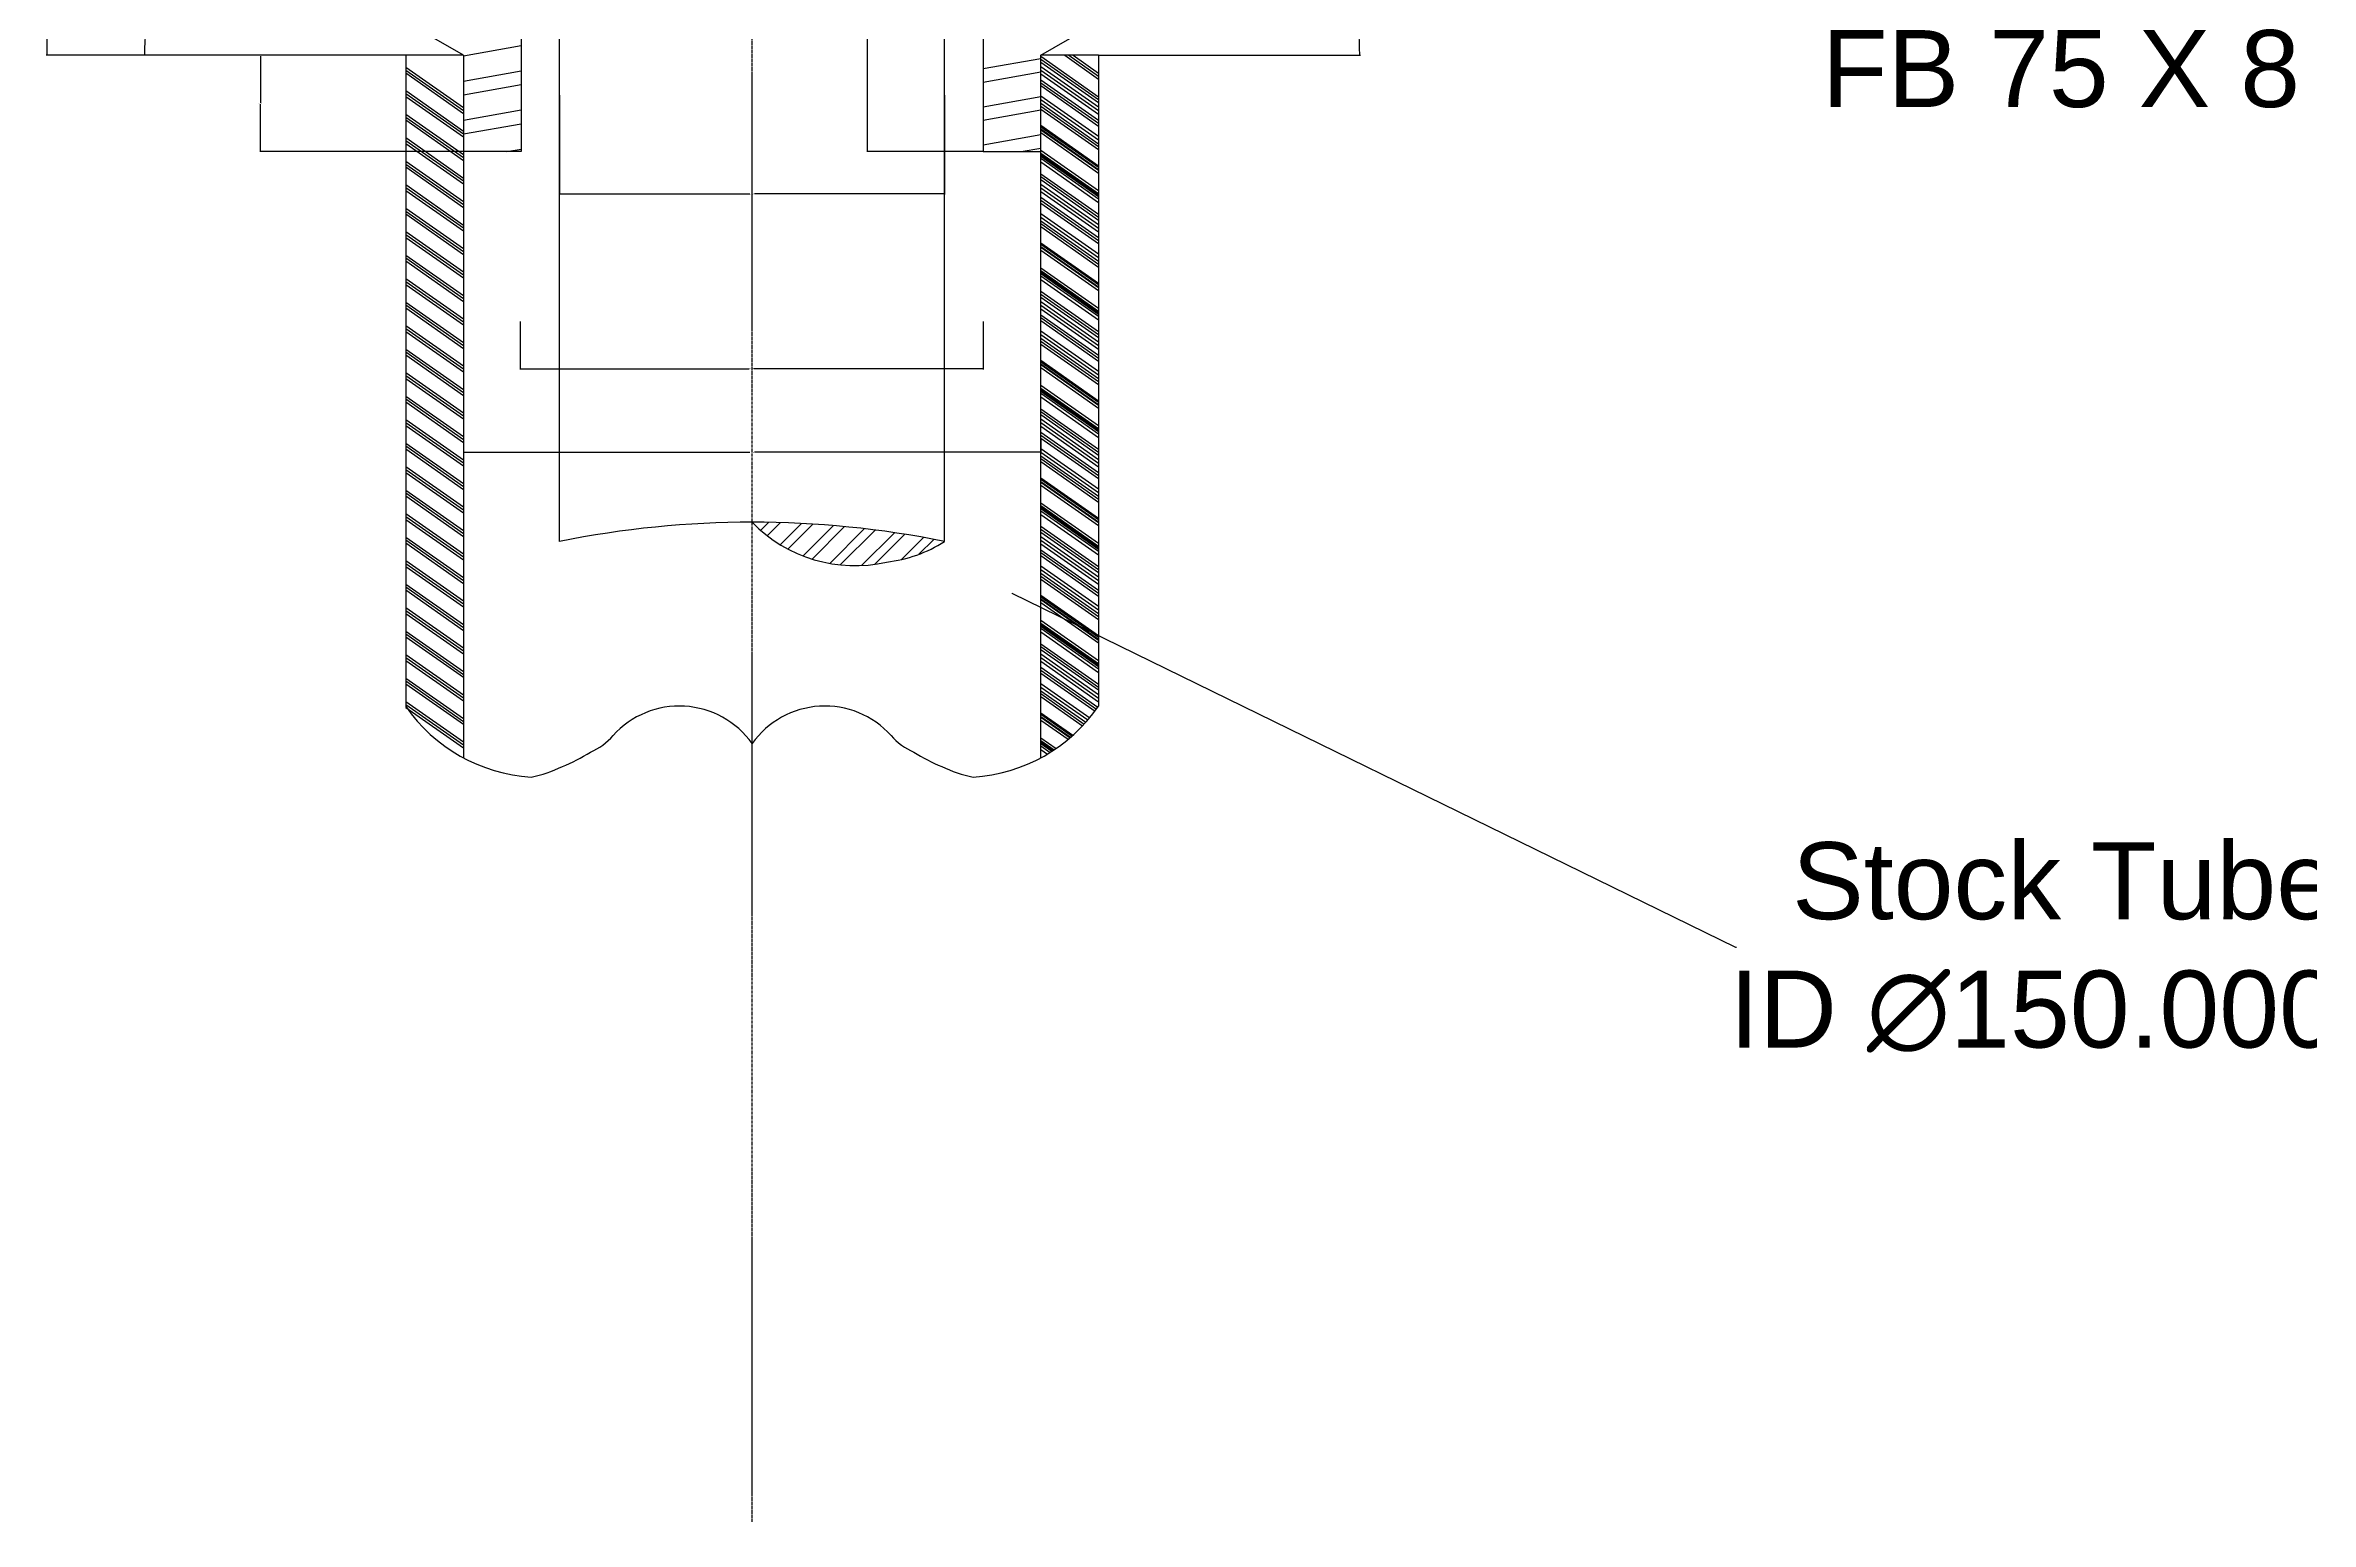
# Model space of a CAD drawing. Header units: millimetres. Extents: x 14 to 1468, y 8 to 2180.
# Drawn here: x 550 to 1139, y 672 to 1056 of the extents above; entities that cross this region are included whole.
import ezdxf

# ---------------------------------------------------------------- set-up
doc = ezdxf.new("R2010")
doc.units = ezdxf.units.MM
doc.header["$MEASUREMENT"] = 0
doc.linetypes.add('CENTER2', pattern=[1.125, 0.75, -0.125, 0.125, -0.125])
doc.styles.get("Standard").update_dxf_attribs({"font": 'arial.ttf'})
doc.dimstyles.get("Standard").update_dxf_attribs({"dimtxt": 0.18, "dimasz": 0.18, "dimexe": 0.18, "dimexo": 0.0625, "dimgap": 0.09, "dimtad": 0, "dimtih": 1, "dimtoh": 1, "dimdec": 4, "dimzin": 0, "dimdsep": 46, "dimtxsty": 'Standard', "dimcen": 0.09, "dimadec": 0, "dimazin": 0, "dimtfac": 1, "dimtdec": 4, "dimtofl": 0, "dimtmove": 0, "dimatfit": 3, "dimfxl": 1, "dimtolj": 1, "dimtzin": 0, "dimarcsym": 0})

# ---------------------------------------------------------------- blocks, each defined once
blk = doc.blocks.new('*D45')
at = {"color": 0, "linetype": 'Continuous', "lineweight": -2, "transparency": 16777216}
for p, q in [((618.7531955252156, 1076.145945605567), (586.9081982747697, 1094.530398806414)), ((643.7448230444622, 1053.022274810547), (575.7867924493563, 1053.022274810548))]:
    blk.add_line(p, q, dxfattribs=at)
for start, end in [(150.1262015258955, 161.9343456101482), (162.1989071981335, 179.8755048734348)]:
    blk.add_arc((658.8073230449645, 1053.022274810547), 82.84053059560824, start, end, dxfattribs=at)
at = {"color": 0, "linetype": 'Continuous', "transparency": 16777216}
for points in [[(586.9482620942695, 1094.299389505601), (587.0002570723362, 1094.269447524106), (587.0640855277876, 1094.440403449054)], [(575.9969879881005, 1053.202242111578), (575.93698802351, 1053.202307297061), (575.9667924493563, 1053.022274810548)]]:
    blk.add_solid(points, dxfattribs=at)
at = {"layer": 'Defpoints', "color": 0, "linetype": 'Continuous', "transparency": 16777216}
for p in [(618.8073230436245, 1076.114697217594), (577.225183447656, 1067.406572085256), (643.8073230444624, 1053.022274810548), (658.8022186466511, 1053.022274810547), (658.8073230449644, 1053.022274810547)]:
    blk.add_point(p, dxfattribs=at)
at = {"color": 0, "linetype": 'Continuous', "transparency": 16777216, "insert": (579.991559929027, 1078.52970497931), "char_height": 0.18, "attachment_point": 5}
blk.add_mtext('\\A1;30°', dxfattribs=at)
blk = doc.blocks.new('*D46')
at = {"color": 0, "linetype": 'Continuous', "lineweight": -2, "transparency": 16777216}
for p, q in [((848.8614505697378, 1076.145945605567), (880.7064478201818, 1094.530398806413)), ((823.8698230504914, 1053.022274810548), (891.8278536455946, 1053.022274810548))]:
    blk.add_line(p, q, dxfattribs=at)
for start, end in [(18.06565438985209, 29.87379847410452), (0.1244951265646704, 17.80109280186676)]:
    blk.add_arc((808.807323049989, 1053.022274810547), 82.84053059560551, start, end, dxfattribs=at)
at = {"color": 0, "linetype": 'Continuous', "transparency": 16777216}
for points in [[(880.6143890226149, 1094.269447524104), (880.6663840006817, 1094.299389505599), (880.5505605671636, 1094.440403449052)], [(891.6776580714408, 1053.20230729706), (891.6176581068503, 1053.202242111577), (891.6478536455945, 1053.022274810547)]]:
    blk.add_solid(points, dxfattribs=at)
at = {"layer": 'Defpoints', "color": 0, "linetype": 'Continuous', "transparency": 16777216}
for p in [(848.8073230513288, 1076.114697217594), (890.3894626472949, 1067.406572085255), (808.807323049989, 1053.022274810547), (808.8124274483023, 1053.022274810548), (823.8073230504915, 1053.022274810548)]:
    blk.add_point(p, dxfattribs=at)
at = {"color": 0, "linetype": 'Continuous', "transparency": 16777216, "insert": (887.6230861659235, 1078.52970497931), "char_height": 0.18, "attachment_point": 5}
blk.add_mtext('\\A1;30°', dxfattribs=at)
blk = doc.blocks.new('*D50')
at = {"color": 0, "lineweight": -2, "transparency": 16777216}
for p, q in [((793.7448230494869, 1098.022274812055), (763.6193526592696, 1098.022274812055)), ((763.7993526592695, 1097.842274812055), (763.7993526592695, 1063.204177948673)), ((763.7993526592695, 1028.20227480971), (763.7993526592695, 1062.840371673093)), ((793.7448230494869, 1028.02227480971), (763.6193526592696, 1028.02227480971))]:
    blk.add_line(p, q, dxfattribs=at)
at = {"color": 0, "transparency": 16777216}
for points in [[(763.7693526592695, 1097.842274812055), (763.8293526592695, 1097.842274812055), (763.7993526592695, 1098.022274812055)], [(763.7693526592695, 1028.20227480971), (763.8293526592695, 1028.20227480971), (763.7993526592695, 1028.02227480971)]]:
    blk.add_solid(points, dxfattribs=at)
at = {"layer": 'Defpoints', "color": 0, "transparency": 16777216}
for p in [(793.8073230494869, 1098.022274812055), (763.7993526592695, 1028.02227480971), (793.8073230494869, 1028.02227480971)]:
    blk.add_point(p, dxfattribs=at)
at = {"color": 0, "transparency": 16777216, "insert": (763.7993526592697, 1063.022274810882), "char_height": 0.18, "attachment_point": 5}
blk.add_mtext('\\A1;70.0000', dxfattribs=at)
blk = doc.blocks.new('*D51')
at = {"color": 0, "lineweight": -2, "transparency": 16777216}
for p, q in [((683.8073230455474, 1042.704686784032), (683.8073230455474, 1016.852076379997)), ((783.8073230492978, 1042.704686784032), (783.8073230492978, 1016.852076379997)), ((683.9873230455473, 1017.032076379997), (733.2126231838483, 1017.032076379997)), ((783.6273230492978, 1017.032076379997), (734.402022910997, 1017.032076379997))]:
    blk.add_line(p, q, dxfattribs=at)
at = {"color": 0, "transparency": 16777216}
for points in [[(683.9873230455473, 1017.062076379997), (683.9873230455473, 1017.002076379997), (683.8073230455474, 1017.032076379997)], [(783.6273230492978, 1017.062076379997), (783.6273230492978, 1017.002076379997), (783.8073230492978, 1017.032076379997)]]:
    blk.add_solid(points, dxfattribs=at)
at = {"layer": 'Defpoints', "color": 0, "transparency": 16777216}
for p in [(683.8073230455474, 1042.767186784032), (783.8073230492978, 1042.767186784032), (683.8073230455474, 1017.032076379997)]:
    blk.add_point(p, dxfattribs=at)
at = {"color": 0, "transparency": 16777216, "insert": (733.8073230474226, 1017.032076379997), "char_height": 0.18, "attachment_point": 5}
blk.add_mtext('\\A1;100.0000', dxfattribs=at)
blk = doc.blocks.new('*D38')
at = {"color": 0, "lineweight": -2, "transparency": 16777216}
for p, q in [((673.5426864101506, 983.8754076361018), (673.5426864101506, 971.4184848661953)), ((793.8073230494864, 983.8754076361018), (793.8073230494864, 971.4184848661953)), ((673.7226864101506, 971.5984848661952), (733.0800593000777, 971.5984848661952)), ((793.6273230494864, 971.5984848661952), (734.2699501595594, 971.5984848661952))]:
    blk.add_line(p, q, dxfattribs=at)
at = {"color": 0, "transparency": 16777216}
for points in [[(673.7226864101506, 971.6284848661952), (673.7226864101506, 971.5684848661953), (673.5426864101506, 971.5984848661952)], [(793.6273230494864, 971.6284848661952), (793.6273230494864, 971.5684848661953), (793.8073230494864, 971.5984848661952)]]:
    blk.add_solid(points, dxfattribs=at)
at = {"layer": 'Defpoints', "color": 0, "transparency": 16777216}
for p in [(673.5426864101506, 983.9379076361018), (793.8073230494864, 983.9379076361018), (673.5426864101506, 971.5984848661952)]:
    blk.add_point(p, dxfattribs=at)
at = {"color": 0, "transparency": 16777216, "insert": (733.6750047298185, 971.5984848661952), "char_height": 0.18, "attachment_point": 5}
blk.add_mtext('\\A1;120.2646', dxfattribs=at)
blk = doc.blocks.new('*D39')
at = {"color": 0, "lineweight": -2, "transparency": 16777216}
for p, q in [((658.8073230449644, 960.0535425082688), (658.8073230449644, 949.7245827534932)), ((808.8073230499892, 953.5347074945661), (808.8073230499892, 949.7245827534932)), ((658.9873230449643, 949.9045827534932), (733.2126231839026, 949.9045827534932)), ((808.6273230499893, 949.9045827534932), (734.4020229110512, 949.9045827534932))]:
    blk.add_line(p, q, dxfattribs=at)
at = {"color": 0, "transparency": 16777216}
for points in [[(658.9873230449643, 949.9345827534931), (658.9873230449643, 949.8745827534932), (658.8073230449644, 949.9045827534932)], [(808.6273230499893, 949.9345827534931), (808.6273230499893, 949.8745827534932), (808.8073230499892, 949.9045827534932)]]:
    blk.add_solid(points, dxfattribs=at)
at = {"layer": 'Defpoints', "color": 0, "transparency": 16777216}
for p in [(658.8073230449644, 960.1160425082688), (808.8073230499892, 953.5972074945661), (658.8073230449644, 949.9045827534932)]:
    blk.add_point(p, dxfattribs=at)
at = {"color": 0, "transparency": 16777216, "insert": (733.8073230474769, 949.9045827534932), "char_height": 0.18, "attachment_point": 5}
blk.add_mtext('\\A1;150.0000', dxfattribs=at)
blk = doc.blocks.new('*D43')
at = {"color": 0, "lineweight": -2, "transparency": 16777216}
for p, q in [((658.7448230449646, 1053.022274810548), (605.8791200435774, 1053.022274810548)), ((606.0591200435773, 1052.842274810548), (606.0591200435773, 1040.704177947919)), ((606.0591200435773, 1028.20227480971), (606.0591200435773, 1040.340371672339)), ((658.7448230449646, 1028.02227480971), (605.8791200435774, 1028.02227480971))]:
    blk.add_line(p, q, dxfattribs=at)
at = {"color": 0, "transparency": 16777216}
for points in [[(606.0291200435773, 1052.842274810548), (606.0891200435773, 1052.842274810548), (606.0591200435773, 1053.022274810548)], [(606.0291200435773, 1028.20227480971), (606.0891200435773, 1028.20227480971), (606.0591200435773, 1028.02227480971)]]:
    blk.add_solid(points, dxfattribs=at)
at = {"layer": 'Defpoints', "color": 0, "transparency": 16777216}
for p in [(606.0591200435773, 1053.022274810548), (658.8073230449646, 1053.022274810548), (658.8073230449646, 1028.02227480971)]:
    blk.add_point(p, dxfattribs=at)
at = {"color": 0, "transparency": 16777216, "insert": (606.0591200435775, 1040.522274810129), "char_height": 0.18, "attachment_point": 5}
blk.add_mtext('\\A1;25.0000', dxfattribs=at)
blk = doc.blocks.new('*D36')
at = {"color": 0, "lineweight": -2, "transparency": 16777216}
for p, q in [((624.8707215440172, 1078.022274811385), (550.453570422101, 1078.022274811385)), ((550.6335704221011, 1077.842274811385), (550.6335704221011, 1065.704177948756)), ((550.6335704221011, 1053.202274810547), (550.6335704221011, 1065.340371673176)), ((624.8707215440172, 1053.022274810547), (550.453570422101, 1053.022274810547))]:
    blk.add_line(p, q, dxfattribs=at)
at = {"color": 0, "transparency": 16777216}
for points in [[(550.6035704221011, 1077.842274811385), (550.6635704221011, 1077.842274811385), (550.6335704221011, 1078.022274811385)], [(550.6035704221011, 1053.202274810547), (550.6635704221011, 1053.202274810547), (550.6335704221011, 1053.022274810547)]]:
    blk.add_solid(points, dxfattribs=at)
at = {"layer": 'Defpoints', "color": 0, "transparency": 16777216}
for p in [(550.6335704221011, 1078.022274811385), (624.9332215440172, 1078.022274811385), (624.9332215440172, 1053.022274810547)]:
    blk.add_point(p, dxfattribs=at)
at = {"color": 0, "transparency": 16777216, "insert": (550.6335704221013, 1065.522274810966), "char_height": 0.18, "attachment_point": 5}
blk.add_mtext('\\A1;25.0000', dxfattribs=at)
blk = doc.blocks.new('*D44')
at = {"color": 0, "lineweight": -2, "transparency": 16777216}
for p, q in [((733.7173230474759, 946.3038656152571), (733.8973230474759, 946.3038656152571)), ((733.807323047476, 946.2138656152573), (733.8073230474758, 946.3938656152571)), ((989.3414249442728, 821.2925469317245), (801.3391460059399, 913.266231192005)), ((989.5214249442727, 821.2925469317245), (989.3414249442728, 821.2925469317245))]:
    blk.add_line(p, q, dxfattribs=at)
at = {"color": 0, "transparency": 16777216}
blk.add_solid([(801.3523294195161, 913.2931792458584), (801.3259625923636, 913.2392831381518), (801.1774576828204, 913.3453316734626)], dxfattribs=at)
at = {"layer": 'Defpoints', "color": 0, "transparency": 16777216}
for p in [(666.4371884121313, 979.2623995570517), (801.1774576828204, 913.3453316734626)]:
    blk.add_point(p, dxfattribs=at)
at = {"color": 0, "transparency": 16777216, "insert": (1074.625066658939, 821.2925469317244), "char_height": 0.18, "attachment_point": 5}
blk.add_mtext('\\A1;{\\H111.11111x;Stock Tube\\PID ∅150.0000}', dxfattribs=at)

msp = doc.modelspace()

# ---------------------------------------------------------------- hatches: boundary and pattern name
h = msp.add_hatch()
h.set_pattern_fill('STEEL', color=256, scale=60.00000000200991, angle=180)
h.set_pattern_definition([(225, (15973.80073152098, 5145.386718767752), (4.419417382563962, -4.419417382563961), []), (225, (15973.80073152098, 5142.261718767647), (4.419417382563962, -4.419417382563961), [])])
edge = h.paths.add_edge_path()
edge.add_ellipse((760.5472525968072, 957.8065629127613), major_axis=(-26.40408141809619, 26.40408141809619), ratio=0.9999999999999987, start_angle=89.26650826146988, end_angle=147.6946049961351, ccw=False)
edge.add_ellipse((733.8073230474768, 679.2426568508425), major_axis=(178.5444622555812, 178.5444622555812), ratio=0.9999999999999962, start_angle=393.5788137250007, end_angle=405.0000000000001, ccw=False)
edge.add_ellipse((764.5854672380938, 956.8802328240101), major_axis=(25.27600864317765, 25.27600864317765), ratio=0.9999999999999978, start_angle=231.6954172984705, end_angle=257.5298791607273, ccw=False)

# ---------------------------------------------------------------- linework, layer by layer
at = {"linetype": 'CENTER2'}
msp.add_line((733.8073230474777, 672.1141578636376), (733.8073230474791, 1361.109561400423), dxfattribs=at)
at = {"linetype": 'Continuous'}
for p, q in [((683.8073230456018, 926.7426568590897), (683.8073230456018, 1356.572325466129)), ((783.8073230493519, 926.7426568590897), (783.8073230491515, 1356.57232546617)), ((673.8073230454665, 1098.022274812055), (673.8073230454665, 1028.02227480971)), ((793.8073230494864, 1098.022274812055), (793.8073230494864, 1028.02227480971)), ((658.8073230449644, 1053.022274810547), (618.8073230436245, 1076.114697217594)), ((808.8073230499892, 1053.022274810547), (848.8073230513288, 1076.114697217594)), ((658.8073230449644, 1052.913645045066), (673.8073230454688, 1055.558549755782)), ((658.8073230449644, 1052.913645045066), (673.8073230454688, 1055.558549755782)), ((643.8073230444624, 1053.022274810547), (643.8073230444624, 883.6389661295987)), ((658.8022186466511, 1053.022274810547), (643.8073230444624, 1053.022274810547)), ((643.8073230444624, 1049.969503853919), (658.8073230449644, 1039.466390780421)), ((643.8073230444624, 1049.206519735918), (658.8073230449644, 1038.70340666242)), ((643.8073230444624, 1048.443535617916), (658.8073230449644, 1037.940422544419)), ((658.8073230449644, 1053.022274810547), (658.8022186466511, 1053.022274810547)), ((658.8073230449644, 1053.022274810547), (658.8073230449644, 870.542684687431)), ((658.8073230449644, 1046.349454141297), (673.8073230454688, 1048.994358852013)), ((658.8073230449644, 1046.349454141297), (673.8073230454688, 1048.994358852013)), ((793.8073230494864, 1049.58372424074), (808.8073230499892, 1052.228628951456)), ((793.8073230494864, 1046.083400905697), (808.8073230499892, 1048.728305616413)), ((808.8073230499892, 870.5426846874316), (808.8073230499892, 1053.022274810547)), ((823.8073230504914, 1053.022274810547), (808.8073230499892, 1053.022274810547)), ((808.8073230499878, 1052.785142834758), (823.8073230504922, 1042.282029761259)), ((808.80732304999, 1052.022158716756), (823.8073230504922, 1041.519045643259)), ((808.8073230499878, 1051.259174598755), (823.8073230504922, 1040.756061525256)), ((808.8073230499874, 1050.114698421753), (823.8073230504914, 1039.611585348255)), ((808.8073230499892, 1049.16096827425), (823.8073230504937, 1038.657855200751)), ((808.8073230499874, 1048.20723812675), (823.8073230504914, 1037.704125053251)), ((815.006588975226, 1053.022274810548), (823.8073230504922, 1046.859934469269)), ((816.0962432225281, 1053.022274810547), (823.8073230504922, 1047.622918587269)), ((817.1858974698249, 1053.022274810548), (823.8073230504922, 1048.385902705271)), ((823.7238229536235, 1053.022274810549), (823.8073230504937, 1052.96380741328)), ((823.8073230504914, 1053.022274810547), (823.8073230504922, 883.944207460193)), ((643.8073230444624, 1043.865630909907), (658.8073230449644, 1033.36251783641)), ((643.8073230444624, 1043.102646791906), (658.8073230449644, 1032.599533718408)), ((643.8073230444624, 1042.339662673904), (658.8073230449644, 1031.836549600407)), ((658.8073230449663, 1042.759378925869), (673.8073230454688, 1045.404283636585)), ((658.8073230449663, 1042.759378925869), (673.8073230454688, 1045.404283636585)), ((793.8073230494864, 1039.683314774523), (808.8073230499892, 1042.328219485238)), ((808.8073230499892, 1046.681269890744), (823.8073230504914, 1036.178156817247)), ((808.8073230499892, 1045.918285772744), (823.8073230504914, 1035.415172699247)), ((808.8073230499892, 1045.155301654743), (823.8073230504914, 1034.652188581245)), ((808.8073230499866, 1042.484857241739), (823.807323050491, 1031.98174416824)), ((643.8073230444624, 1037.761757965896), (658.8073230449644, 1027.258644892398)), ((643.8073230444624, 1036.998773847894), (658.8073230449644, 1026.495660774397)), ((643.8073230444624, 1036.235789729892), (658.8073230449644, 1025.732676656395)), ((658.8073230449644, 1036.195188022099), (673.8073230454665, 1038.840092732815)), ((658.8073230449644, 1036.195188022099), (673.8073230454665, 1038.840092732815)), ((793.8073230494864, 1036.18299143948), (808.8073230499892, 1038.827896150195)), ((808.8073230499878, 1041.531127094236), (823.8073230504922, 1031.028014020737)), ((808.8073230499874, 1040.577396946733), (823.8073230504914, 1030.074283873235)), ((808.8073230499878, 1040.577396946735), (823.807323050491, 1030.074283873237)), ((808.8073230499892, 1039.814412828731), (823.8073230504914, 1029.311299755233)), ((808.8073230499892, 1039.05142871073), (823.8073230504914, 1028.548315637233)), ((643.8073230444624, 1031.657885021884), (658.8073230449644, 1021.154771948386)), ((643.8073230444624, 1030.894900903882), (658.8073230449644, 1020.391787830385)), ((643.8073230444624, 1030.131916785881), (658.8073230449644, 1019.628803712383)), ((658.8073230449644, 1032.605112806671), (673.8073230454688, 1035.250017517386)), ((658.8073230449644, 1032.605112806671), (673.8073230454688, 1035.250017517386)), ((793.8073230494864, 1029.782905308305), (808.8073230499892, 1032.427810019021)), ((808.8073230499878, 1034.855016061724), (823.8073230504922, 1024.351902988226)), ((808.80732304999, 1034.473524002721), (823.8073230504922, 1023.970410929224)), ((808.8073230499878, 1033.901285914222), (823.8073230504922, 1023.398172840724)), ((808.8073230499878, 1033.710539884721), (823.8073230504922, 1023.207426811223)), ((808.8073230499878, 1032.94755576672), (823.8073230504922, 1022.444442693222)), ((808.8073230499878, 1032.94755576672), (823.8073230504922, 1022.444442693222)), ((643.8073230444624, 1025.554012077872), (658.8073230449644, 1015.050899004375)), ((643.8073230444624, 1024.79102795987), (658.8073230449644, 1014.287914886373)), ((643.8073230444624, 1024.028043841869), (658.8073230449644, 1013.524930768372)), ((673.8073230454665, 1028.02227480971), (658.8073230449644, 1028.02227480971)), ((670.044133763591, 1028.02227480971), (673.8073230454688, 1028.685826613618)), ((793.8073230494864, 1028.02227480971), (808.8073230499892, 1028.02227480971)), ((803.6736114045515, 1028.02227480971), (808.8073230499892, 1028.927486683978)), ((808.8073230499878, 1028.36965105871), (823.8073230504922, 1017.866537985211)), ((808.8073230499878, 1027.606666940708), (823.8073230504922, 1017.103553867211)), ((808.8073230499878, 1027.225174881711), (823.807323050491, 1016.722061808212)), ((808.80732304999, 1026.843682822707), (823.807323050491, 1016.340569749209)), ((808.8073230499878, 1026.271444734208), (823.8073230504922, 1015.768331660709)), ((808.8073230499878, 1025.317714586706), (823.807323050491, 1014.814601513208)), ((643.8073230444624, 1019.45013913386), (658.8073230449644, 1008.947026060363)), ((643.8073230444624, 1018.687155015859), (658.8073230449644, 1008.184041942361)), ((808.8073230499892, 1022.265778114698), (823.8073230504914, 1011.762665041201)), ((808.8073230499892, 1021.502793996698), (823.8073230504914, 1010.999680923199)), ((808.8073230499892, 1020.739809878697), (823.8073230504914, 1010.236696805199)), ((808.8073230499874, 1019.595333701697), (823.8073230504914, 1009.092220628198)), ((808.8073230499892, 1018.641603554193), (823.8073230504914, 1008.138490480695)), ((643.8073230444624, 1017.924170897857), (658.8073230449644, 1007.42105782436)), ((643.8073230444624, 1013.346266189848), (658.8073230449644, 1002.843153116351)), ((643.8073230444624, 1012.583282071847), (658.8073230449644, 1002.08016899835)), ((808.8073230499874, 1017.687873406692), (823.8073230504914, 1007.184760333194)), ((808.8073230499874, 1016.161905170686), (823.8073230504914, 1005.658792097188)), ((808.8073230499874, 1015.398921052686), (823.8073230504914, 1004.895807979187)), ((808.8073230499892, 1014.635936934683), (823.8073230504914, 1004.132823861186)), ((643.8073230444624, 1011.820297953846), (658.8073230449644, 1001.317184880348)), ((643.8073230444624, 1007.242393245837), (658.8073230449644, 996.7392801723395)), ((643.8073230444624, 1006.479409127835), (658.8073230449644, 995.9762960543379)), ((808.8073230499874, 1011.965492521679), (823.8073230504914, 1001.462379448182)), ((808.8073230499874, 1011.011762374177), (823.8073230504914, 1000.508649300679)), ((808.8073230499878, 1010.058032226676), (823.8073230504922, 999.5549191531771)), ((808.8073230499874, 1010.058032226676), (823.8073230504914, 999.5549191531771)), ((808.8073230499878, 1009.295048108674), (823.8073230504922, 998.7919350351766)), ((808.8073230499878, 1008.532063990674), (823.8073230504922, 998.0289509171752)), ((643.8073230444624, 1005.716425009834), (658.8073230449644, 995.2133119363365)), ((643.8073230444624, 1001.138520301825), (658.8073230449644, 990.6354072283278)), ((808.8073230499892, 1004.335651341665), (823.8073230504914, 993.8325382681661)), ((808.8073230499878, 1003.954159282663), (823.8073230504922, 993.4510462091649)), ((808.8073230499892, 1003.381921194163), (823.8073230504914, 992.8788081206649)), ((808.8073230499878, 1003.191175164662), (823.8073230504922, 992.6880620911635)), ((808.8073230499878, 1002.428191046662), (823.8073230504922, 991.925077973163)), ((808.8073230499874, 1002.428191046662), (823.8073230504914, 991.9250779731636)), ((643.8073230444624, 1000.375536183824), (658.8073230449644, 989.8724231103263)), ((643.8073230444624, 999.6125520658222), (658.8073230449644, 989.1094389923248)), ((643.8073230444624, 995.0346473578131), (658.8073230449644, 984.5315342843159)), ((808.8073230499892, 997.8502863386504), (823.8073230504914, 987.3471732651518)), ((808.8073230499892, 997.0873022206497), (823.8073230504914, 986.5841891471513)), ((808.8073230499866, 996.7058101616514), (823.807323050491, 986.2026970881527)), ((808.8073230499892, 996.3243181026482), (823.8073230504914, 985.8212050291496)), ((808.8073230499878, 995.7520800141482), (823.8073230504922, 985.2489669406498)), ((808.8073230499866, 994.798349866647), (823.807323050491, 984.2952367931493)), ((643.8073230444624, 994.2716632398118), (658.8073230449644, 983.7685501663148)), ((643.8073230444624, 993.5086791218104), (658.8073230449644, 983.0055660483132)), ((643.8073230444624, 988.9307744138013), (658.8073230449644, 978.4276613403042)), ((808.8073230499892, 991.74641339464), (823.8073230504914, 981.2433003211415)), ((808.8073230499892, 990.9834292766385), (823.8073230504895, 980.4803162031417)), ((808.8073230499874, 990.220445158638), (823.8073230504914, 979.7173320851391)), ((808.8073230499878, 989.075968981637), (823.8073230504922, 978.5728559081383)), ((643.8073230444624, 988.1677902958), (658.8073230449644, 977.6646772223025)), ((643.8073230444624, 987.4048061777984), (658.8073230449644, 976.9016931043012)), ((643.8073230444624, 982.8269014697897), (658.8073230449644, 972.3237883962923)), ((808.8073230499878, 988.1222388341348), (823.807323050491, 977.6191257606363)), ((808.8073230499878, 987.1685086866327), (823.8073230504922, 976.665395613135)), ((808.8073230499878, 985.6425404506268), (823.807323050491, 975.13942737713)), ((808.8073230499878, 984.8795563326263), (823.8073230504922, 974.3764432591277)), ((808.8073230499878, 984.1165722146255), (823.8073230504922, 973.6134591411269)), ((643.8073230444624, 982.0639173517882), (658.8073230449644, 971.560804278291)), ((643.8073230444624, 981.3009332337867), (658.8073230449644, 970.7978201602893)), ((808.8073230499878, 981.4461278016224), (823.8073230504922, 970.9430147281237)), ((808.8073230499878, 980.4923976541204), (823.8073230504922, 969.9892845806218)), ((808.8073230499878, 979.5386675066163), (823.8073230504922, 969.0355544331177)), ((808.8073230499866, 979.5386675066192), (823.807323050491, 969.0355544331205)), ((808.8073230499878, 978.7756833886158), (823.807323050491, 968.2725703151181)), ((808.8073230499878, 978.0126992706143), (823.8073230504922, 967.5095861971156)), ((643.8073230444624, 976.7230285257779), (658.8073230449644, 966.2199154522807)), ((643.8073230444624, 975.9600444077764), (658.8073230449644, 965.4569313342793)), ((643.8073230444624, 975.1970602897749), (658.8073230449644, 964.6939472162776)), ((808.8073230499874, 973.816286621607), (823.8073230504914, 963.3131735481086)), ((808.8073230499892, 973.4347945626041), (823.8073230504914, 962.9316814891064)), ((808.8073230499892, 972.862556474104), (823.8073230504914, 962.3594434006054)), ((808.8073230499892, 972.6718104446024), (823.8073230504937, 962.1686973711049)), ((808.8073230499892, 971.9088263266021), (823.8073230504914, 961.4057132531034)), ((808.8073230499874, 971.9088263266028), (823.8073230504914, 961.4057132531042)), ((643.8073230444624, 970.6191555817662), (658.8073230449644, 960.1160425082688)), ((643.8073230444624, 969.8561714637646), (658.8073230449644, 959.3530583902674)), ((643.8073230444624, 969.0931873457631), (658.8073230449644, 958.5900742722661)), ((808.8073230499892, 967.3309216185928), (823.8073230504914, 956.827808545095)), ((808.8073230499892, 966.5679375005922), (823.8073230504914, 956.0648244270945)), ((808.8073230499874, 966.1864454415919), (823.8073230504914, 955.6833323680942)), ((808.8073230499874, 965.8049533825916), (823.8073230504895, 955.3018403090939)), ((808.8073230499892, 965.2327152940887), (823.8073230504914, 954.7296022205919)), ((643.8073230444624, 964.5152826377542), (658.8073230449644, 954.0121695642571)), ((643.8073230444624, 963.7522985197531), (658.8073230449644, 953.2491854462558)), ((643.8073230444624, 962.9893144017515), (658.8073230449644, 952.4862013282543)), ((808.8073230499874, 964.2789851465883), (823.8073230504914, 953.7758720730898)), ((808.8073230499878, 961.2270486745805), (823.807323050491, 950.7239356010828)), ((808.8073230499878, 960.46406455658), (823.807323050491, 949.9609514830822)), ((808.8073230499878, 959.7010804385783), (823.8073230504922, 949.1979673650795)), ((643.8073230444624, 958.4114096937426), (658.8073230449644, 947.9082966202456)), ((643.8073230444624, 957.648425575741), (658.8073230449644, 947.1453125022441)), ((643.8073230444624, 956.8854414577396), (658.8073230449644, 946.3823283842422)), ((808.8073230499892, 958.5566042615775), (823.8073230504914, 948.0534911880787)), ((808.8073230499892, 957.6028741140752), (823.8073230504914, 947.0997610405775)), ((808.8073230499892, 956.649143966574), (823.8073230504914, 946.1460308930763)), ((808.8073230499892, 955.1231757305683), (823.8073230504914, 944.6200626570705)), ((808.8073230499892, 954.3601916125667), (823.8073230504914, 943.85707853907)), ((808.8073230499892, 953.5972074945661), (823.8073230504914, 943.0940944210685)), ((643.8073230444624, 952.307536749731), (658.8073230449644, 941.8044236762336)), ((643.8073230444624, 951.5445526317294), (658.8073230449644, 941.0414395582321)), ((643.8073230444624, 950.781568513728), (658.8073230449644, 940.278455440231)), ((808.8073230499866, 950.926763081564), (823.807323050491, 940.4236500080654)), ((808.8073230499878, 949.9730329340608), (823.8073230504922, 939.4699198605622)), ((808.8073230499892, 949.0193027865568), (823.8073230504914, 938.51618971306)), ((808.8073230499866, 949.0193027865604), (823.807323050491, 938.5161897130619)), ((808.8073230499892, 948.2563186685562), (823.8073230504914, 937.7532055950585)), ((643.8073230444624, 946.2036638057191), (658.8073230449644, 935.7005507322218)), ((643.8073230444624, 945.4406796877178), (658.8073230449644, 934.9375666142205)), ((643.8073230444624, 944.6776955697163), (658.8073230449644, 934.174582496219)), ((808.8073230499892, 947.4933345505556), (823.8073230504937, 936.990221477057)), ((808.8073230499878, 943.2969219015494), (823.807323050491, 932.7938088280507)), ((808.80732304999, 942.9154298425445), (823.8073230504922, 932.4123167690469)), ((808.8073230499878, 942.3431917540464), (823.807323050491, 931.8400786805488)), ((808.8073230499878, 942.1524457245448), (823.8073230504922, 931.6493326510462)), ((643.8073230444624, 940.0997908617072), (658.8073230449644, 929.5966777882103)), ((643.8073230444624, 939.336806743706), (658.8073230449644, 928.8336936702088)), ((643.8073230444624, 938.5738226257045), (658.8073230449644, 928.0707095522072)), ((808.80732304999, 941.3894616065423), (823.807323050491, 930.8863485330456)), ((808.8073230499878, 941.3894616065452), (823.807323050491, 930.8863485330476)), ((808.8073230499878, 936.8115568985351), (823.807323050491, 926.3084438250365)), ((808.80732304999, 936.0485727805326), (823.807323050491, 925.5454597070359)), ((643.8073230444624, 933.9959179176958), (658.8073230449644, 923.4928048441985)), ((643.8073230444624, 933.2329337996941), (658.8073230449644, 922.729820726197)), ((643.8073230444624, 932.4699496816927), (658.8073230449644, 921.9668366081955)), ((808.8073230499874, 935.6670807215331), (823.8073230504914, 925.1639676480346)), ((808.8073230499878, 935.2855886625321), (823.807323050491, 924.7824755890343)), ((808.8073230499892, 934.71335057403), (823.8073230504914, 924.2102375005325)), ((808.8073230499874, 933.7596204265287), (823.8073230504914, 923.2565073530303)), ((808.8073230499892, 930.7076839545209), (823.8073230504914, 920.2045708810242)), ((808.8073230499874, 929.9446998365214), (823.8073230504914, 919.4415867630227)), ((643.8073230444624, 927.892044973684), (658.8073230449644, 917.3889319001867)), ((643.8073230444624, 927.1290608556824), (658.8073230449644, 916.6259477821852)), ((643.8073230444624, 926.3660767376807), (658.8073230449644, 915.8629636641839)), ((808.8073230499892, 929.1817157185199), (823.8073230504914, 918.678602645022)), ((808.8073230499874, 928.0372395415196), (823.8073230504895, 917.5341264680212)), ((808.8073230499874, 927.0835093940166), (823.8073230504914, 916.580396320518)), ((808.8073230499892, 926.1297792465145), (823.8073230504914, 915.626666173016)), ((808.8073230499874, 924.6038110105114), (823.8073230504914, 914.1006979370127)), ((643.8073230444624, 921.788172029672), (658.8073230449644, 911.2850589561748)), ((643.8073230444624, 921.0251879116705), (658.8073230449644, 910.5220748381736)), ((643.8073230444624, 920.2622037936691), (658.8073230449644, 909.759090720172)), ((808.8073230499892, 923.8408268925098), (823.8073230504914, 913.3377138190122)), ((808.8073230499892, 923.0778427745082), (823.8073230504914, 912.5747297010115)), ((808.8073230499874, 920.4073983615045), (823.8073230504914, 909.9042852880066)), ((808.8073230499892, 919.4536682140014), (823.8073230504937, 908.9505551405034)), ((808.8073230499878, 918.4999380664992), (823.8073230504922, 907.9968249930005)), ((808.8073230499874, 918.4999380665009), (823.8073230504914, 907.9968249930024)), ((643.8073230444624, 915.6842990856602), (658.8073230449644, 905.1811860121632)), ((643.8073230444624, 914.9213149676586), (658.8073230449644, 904.4182018941617)), ((643.8073230444624, 914.1583308496574), (658.8073230449644, 903.6552177761604)), ((808.8073230499878, 917.7369539484976), (823.8073230504922, 907.2338408749999)), ((808.8073230499878, 916.973969830497), (823.8073230504922, 906.4708567569985)), ((808.8073230499878, 912.7775571814899), (823.807323050491, 902.2744441079913)), ((808.8073230499878, 912.396065122486), (823.807323050491, 901.8929520489883)), ((643.8073230444624, 909.5804261416486), (658.8073230449644, 899.0773130681514)), ((643.8073230444624, 908.817442023647), (658.8073230449644, 898.3143289501503)), ((643.8073230444624, 908.0544579056456), (658.8073230449644, 897.5513448321486)), ((808.8073230499878, 911.8238270339867), (823.8073230504922, 901.3207139604883)), ((808.8073230499878, 911.6330810044853), (823.807323050491, 901.1299679309866)), ((808.8073230499878, 910.8700968864838), (823.807323050491, 900.3669838129861)), ((808.8073230499878, 910.8700968864866), (823.807323050491, 900.366983812988)), ((643.8073230444624, 903.4765531976367), (658.8073230449644, 892.9734401241399)), ((643.8073230444624, 902.7135690796354), (658.8073230449644, 892.2104560061382)), ((643.8073230444624, 901.9505849616339), (658.8073230449644, 891.4474718881368)), ((808.8073230499892, 906.2921921784755), (823.8073230504914, 895.7890791049768)), ((808.8073230499892, 905.5292080604748), (823.8073230504914, 895.0260949869763)), ((808.8073230499878, 905.1477160014736), (823.807323050491, 894.644602927976)), ((808.8073230499874, 904.7662239424733), (823.8073230504914, 894.2631108689758)), ((808.8073230499878, 904.1939858539716), (823.8073230504922, 893.6908727804729)), ((808.8073230499878, 903.2402557064693), (823.8073230504922, 892.7371426329717)), ((643.8073230444624, 897.372680253625), (658.8073230449644, 886.8695671801281)), ((643.8073230444624, 896.6096961356237), (658.8073230449644, 886.1065830621264)), ((643.8073230444624, 895.8467120176223), (658.8073230449644, 885.343598944125)), ((808.8073230499874, 900.1883192344633), (823.8073230504914, 889.6852061609646)), ((808.8073230499874, 899.4253351164618), (823.8073230504914, 888.9222220429639)), ((808.8073230499892, 898.6623509984604), (823.8073230504914, 888.1592379249624)), ((808.8073230499878, 897.5178748214602), (823.807323050491, 887.0147617479614)), ((808.8073230499878, 896.564144673957), (823.8073230504922, 886.0610316004586)), ((808.8073230499878, 895.6104145264558), (823.807323050491, 885.1073014529583)), ((643.8073230444624, 891.2688073096136), (658.8073230449644, 880.7656942361162)), ((643.8073230444624, 890.505823191612), (658.8073230449644, 880.0027101181148)), ((643.8073230444624, 889.7428390736104), (658.8073230449644, 879.2397260001134)), ((808.8073230499878, 894.0844462904519), (823.637308368139, 883.7003787791447)), ((808.8073230499878, 893.3214621724513), (823.2743402484416, 883.1915476746856)), ((808.8073230499878, 892.5584780544506), (822.9039241146099, 882.6879317258678)), ((808.8073230499874, 889.8880336414458), (821.5486620601256, 880.9664520196613)), ((808.8073230499892, 888.9343034939426), (821.0423648806484, 880.3672349738024)), ((643.8073230444624, 885.1649343656018), (658.8073230449644, 874.6618212921045)), ((643.8073230444624, 884.4019502476003), (658.8073230449644, 873.8988371741032)), ((643.8073230444624, 883.6389661295987), (658.8073230449644, 873.1358530561015)), ((808.8073230499878, 887.9805733464397), (820.5242588392967, 879.7762865820472)), ((808.8073230499874, 887.9805733464414), (820.524258839296, 879.7762865820481)), ((808.8073230499878, 887.2175892284391), (820.1012242764241, 879.3095144538912)), ((808.8073230499878, 886.4546051104375), (819.6705445109383, 878.8480955542385)), ((808.8073230499874, 882.2581924614313), (817.1627328795465, 876.4076715139425)), ((808.8073230499892, 881.8767004024292), (816.9228492180675, 876.1941478030018)), ((808.8073230499874, 881.3044623139292), (816.5592224652864, 875.8765239078933)), ((808.8073230499892, 881.1137162844277), (816.4369942671782, 875.7713629840908)), ((808.8073230499874, 880.3507321664272), (815.9429457796169, 875.3543153413198)), ((808.8073230499874, 880.3507321664272), (815.9429457796192, 875.3543153413186)), ((808.8073230499874, 875.772827458416), (812.8005045580993, 872.9767716649967)), ((808.8073230499874, 875.0098433404153), (812.2458751172885, 872.602143262365)), ((808.8073230499892, 874.6283512814158), (811.9651110610174, 872.4172443120264)), ((808.8073230499874, 874.2468592224147), (811.6820189414848, 872.2339754891278)), ((808.8073230499892, 873.6746211339138), (811.2529665567023, 871.9621631147393)), ((808.8073230499874, 872.7208909864136), (810.5259108185259, 871.517522875808))]:
    msp.add_line(p, q, dxfattribs=at)
for centre, major_axis, ratio, start_param, end_param in [((733.8073230474769, 679.2426568508387), (178.5444622555842, 178.5444622555842), 0.9999999999999997, 0.5860608584142962, 0.9847354683806009), ((760.5472525968073, 957.8065629127613), (26.40408141809639, 26.40408141809639), 0.9999999999999981, 3.12879080771627, 4.148553471409917), ((764.5854672380938, 956.8802328240097), (25.27600864317764, 25.27600864317764), 0.9999999999999958, 4.043847893640535, 4.494744313617823)]:
    msp.add_ellipse(centre, major_axis=major_axis, ratio=ratio, start_param=start_param, end_param=end_param)
for centre, major_axis, ratio, start_param, end_param in [((679.1484961392534, 908.4053971082752), (-30.39200811657068, 30.39200811657068), 0.999999999999993, 1.39083232968131, 2.291629867065363), ((714.9138928607517, 860.8026635421978), (16.39526820493935, 16.39526820493935), 0.9999999999999984, 6.116114320027425, 7.904628723313125), ((752.7007532342018, 860.8026635421978), (-16.3952682049392, 16.3952682049392), 0.9999999999999996, 4.661741891046055, 6.450256294331741), ((788.4661499556962, 908.4053971082855), (-30.39200811657788, 30.39200811657788), 0.9999999999999862, 2.420759113319396, 3.321556650703261), ((666.0859250876811, 913.1863564103384), (-34.32735965313316, 34.32735965313316), 0.9999999999997808, 2.745406424693709, 2.914717765916), ((685.5359900737409, 886.7474782930783), (-11.32187583874257, 11.32187583874257), 0.9999999999999208, 2.75898011443453, 3.219974963745292), ((782.0786560212126, 886.747478293079), (-11.32187583874326, 11.32187583874326), 0.9999999999999738, 1.492414016639429, 1.953408865950153), ((801.5287210072727, 913.1863564103384), (34.32735965313319, 34.32735965313319), 0.9999999999997857, 3.368467541263585, 3.537778882485875), ((669.4458892699924, 899.3259511833793), (-24.40548194279269, 24.40548194279269), 0.9999999999999255, 2.55833855995651, 2.807762379607161), ((798.1687568249613, 899.3259511833793), (24.40548194279272, 24.40548194279272), 0.9999999999999304, 3.475422927572423, 3.724846747223074)]:
    msp.add_ellipse(centre, major_axis=major_axis, ratio=ratio, start_param=start_param, end_param=end_param, dxfattribs=at)

# ---------------------------------------------------------------- texts
msp.add_text('FB 75 X 8', height=20.00000000066984).set_placement((1011.695626849193, 1039.580742103413))

# ---------------------------------------------------------------- dimensions: what is measured, and where the dimension line sits
for base, p1, p2, angle, picture, middle in [((763.7993526592695, 1028.02227480971), (793.8073230494864, 1098.022274812055), (793.8073230494864, 1028.02227480971), 270, '*D50', (763.7993526592697, 1063.022274810882)), ((550.6335704221011, 1078.022274811385), (624.933221544017, 1053.022274810547), (624.933221544017, 1078.022274811384), 270, '*D36', (550.6335704221013, 1065.522274810966)), ((606.0591200435773, 1053.022274810548), (658.8073230449644, 1028.02227480971), (658.8073230449644, 1053.022274810547), 270, '*D43', (606.0591200435775, 1040.522274810129)), ((683.8073230455474, 1017.032076379997), (783.8073230492978, 1042.767186784032), (683.8073230455474, 1042.767186784032), 180, '*D51', (733.8073230474226, 1017.032076379997)), ((673.5426864101506, 971.5984848661952), (793.8073230494864, 983.9379076361018), (673.5426864101506, 983.9379076361018), 180, '*D38', (733.6750047298185, 971.5984848661952))]:
    dim = msp.add_linear_dim(base=base, p1=p1, p2=p2, angle=angle, dimstyle='Standard')
    dim.commit()
    dim.dimension.update_dxf_attribs({"geometry": picture, "text_midpoint": middle})
for base, line1, line2, picture, middle in [((577.225183447656, 1067.406572085256), ((658.8022186466511, 1053.022274810547), (643.8073230444624, 1053.022274810547)), ((658.8073230449644, 1053.022274810547), (618.8073230436245, 1076.114697217594)), '*D45', (579.991559929027, 1078.52970497931)), ((890.3894626472949, 1067.406572085255), ((808.8124274483023, 1053.022274810547), (823.8073230504914, 1053.022274810547)), ((808.8073230499892, 1053.022274810547), (848.8073230513288, 1076.114697217594)), '*D46', (887.6230861659241, 1078.52970497931))]:
    dim = msp.add_angular_dim_2l(base=base, line1=line1, line2=line2, dimstyle='Standard', dxfattribs=at)
    dim.commit()
    dim.dimension.update_dxf_attribs({"geometry": picture, "text_midpoint": middle, "dimtype": 162})
dim = msp.add_diameter_dim_2p(p1=(666.4371884121313, 979.2623995570517), p2=(801.1774576828204, 913.3453316734626), text='{\\H111.11111x;Stock Tube\\PID <>}', dimstyle='Standard')
dim.commit()
dim.dimension.update_dxf_attribs({"geometry": '*D44', "text_midpoint": (1074.625066658939, 821.2925469317244), "dimtype": 163})
dim = msp.add_linear_dim(base=(658.8073230449644, 949.9045827534932), p1=(808.8073230499892, 953.5972074945661), p2=(658.8073230449644, 960.1160425082688), angle=180, dimstyle='Standard')
dim.commit()
dim.dimension.update_dxf_attribs({"geometry": '*D39', "text_midpoint": (733.8073230474769, 949.9045827534932), "dimtype": 160})

doc.saveas('drawing.dxf')
